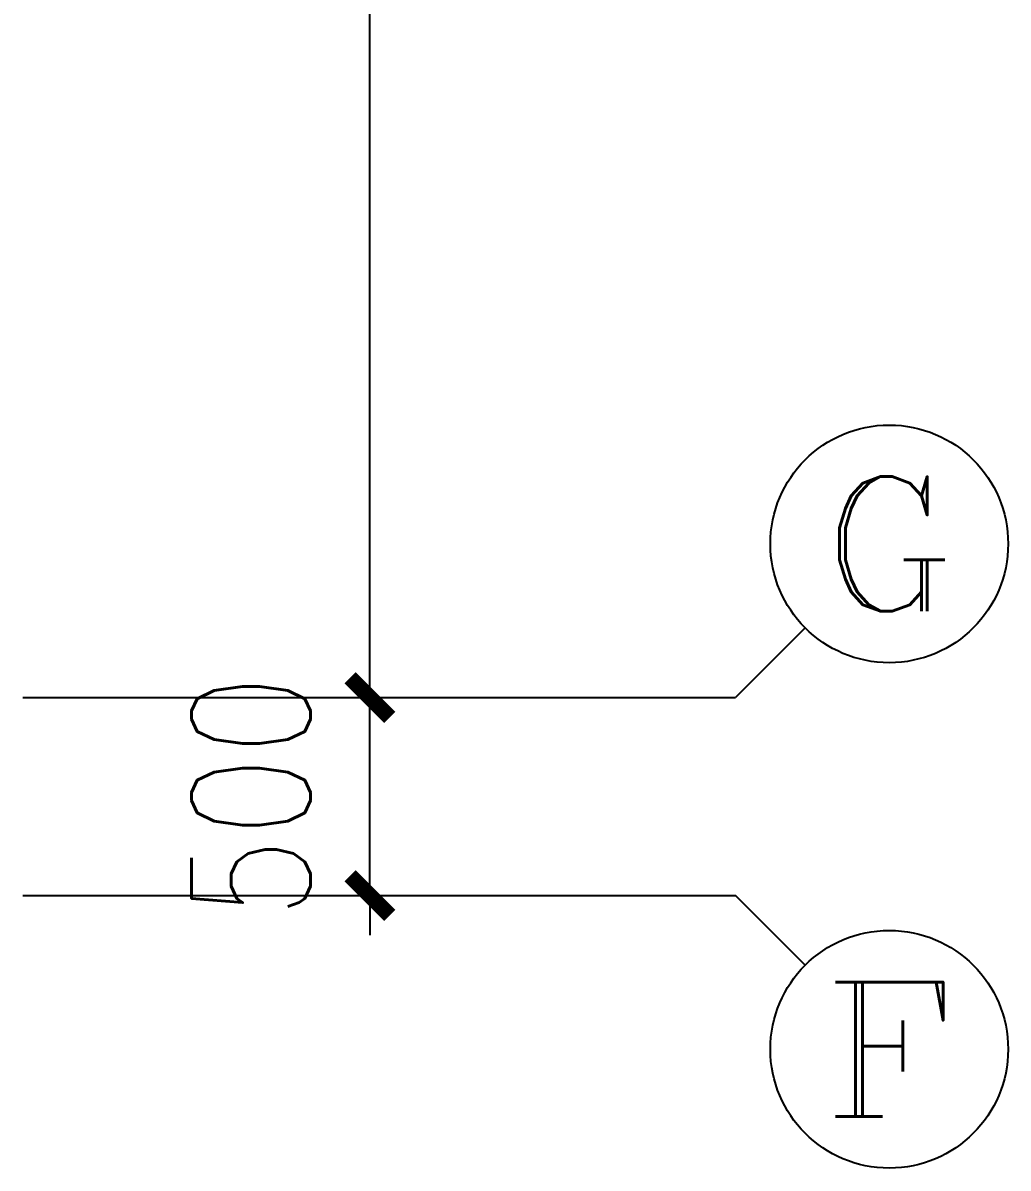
# Model space of a CAD drawing. Extents: x -1348811 to 123514, y -640545 to 749356.
# Drawn here: x -664563 to -662076, y 310360 to 313250 of the extents above; entities that cross this region are included whole.
import ezdxf
from ezdxf.enums import TextEntityAlignment as Align

# ---------------------------------------------------------------- set-up
doc = ezdxf.new("R2010")
doc.units = 0
doc.header["$LTSCALE"] = 10
doc.header["$MEASUREMENT"] = 0
doc.layers.get('0').update_dxf_attribs({"linetype": 'CONTINUOUS'})
doc.layers.get('Defpoints').update_dxf_attribs({"linetype": 'CONTINUOUS'})
doc.layers.add('AXIS', color=3, linetype='CONTINUOUS')
doc.layers.add('AXIS_TEXT', color=7, linetype='CONTINUOUS')
doc.styles.add('_TCH_AXIS', font='COMPLEX', dxfattribs={"bigfont": 'GBCBIG'})
doc.styles.add('DIM_FONT', font='SIMPLEX', dxfattribs={"width": 0.8, "bigfont": 'HZTXT'})
doc.dimstyles.new('DIMN', dxfattribs={"dimtxt": 300, "dimasz": 100, "dimexe": 250, "dimexo": 300, "dimgap": 150, "dimtad": 1, "dimdec": 0, "dimzin": 0, "dimdsep": 46, "dimtxsty": 'DIM_FONT', "dimblk": 'ARCHTICK', "dimcen": 0.09, "dimclrt": 7, "dimazin": 2, "dimtfac": 1, "dimtdec": 0, "dimtix": 1, "dimtmove": 2, "dimatfit": 3, "dimfxl": 0, "dimtolj": 1, "dimtzin": 0, "dimarcsym": 0})

# ---------------------------------------------------------------- blocks, each defined once
blk = doc.blocks.new('_ArchTick')
at = {"color": 0, "linetype": 'ByBlock', "const_width": 0.4}
blk.add_lwpolyline([(-0.5, -0.5), (0.5, 0.5)], dxfattribs=at)
blk = doc.blocks.new('*D2132')
at = {"layer": 'AXIS', "color": 0, "lineweight": -2}
for p, q in [((-664262.9, 316547.5), (-663437.1, 316547.5)), ((-663687.1, 311547.5), (-663687.1, 316547.5)), ((-664262.9, 311547.5), (-663437.1, 311547.5))]:
    blk.add_line(p, q, dxfattribs=at)
at = {"layer": 'Defpoints', "color": 0}
for p in [(-664562.9, 316547.5), (-663687.1, 316547.5), (-664562.9, 311547.5)]:
    blk.add_point(p, dxfattribs=at)
at = {"layer": 'AXIS', "color": 0, "lineweight": -2, "xscale": 100, "yscale": 100, "zscale": 100}
for p, rotation in [((-663687.1, 316547.5), 90), ((-663687.1, 311547.5), 270)]:
    blk.add_blockref('_ArchTick', p, dxfattribs=dict(at, rotation=rotation))
at = {"layer": 'AXIS', "color": 7, "insert": (-663987.1, 314047.5), "char_height": 300, "attachment_point": 5, "rotation": 90, "style": 'DIM_FONT'}
blk.add_mtext('\\A1;5000', dxfattribs=at)
blk = doc.blocks.new('*D2133')
at = {"layer": 'AXIS', "color": 0, "lineweight": -2}
for p, q in [((-663687.1, 311547.5), (-663687.1, 311647.5)), ((-664262.9, 311547.5), (-663437.1, 311547.5)), ((-663687.1, 311047.5), (-663687.1, 311547.5)), ((-664262.9, 311047.5), (-663437.1, 311047.5)), ((-663687.1, 311047.5), (-663687.1, 310947.5))]:
    blk.add_line(p, q, dxfattribs=at)
at = {"layer": 'Defpoints', "color": 0}
for p in [(-664562.9, 311547.5), (-663687.1, 311547.5), (-664562.9, 311047.5)]:
    blk.add_point(p, dxfattribs=at)
at = {"layer": 'AXIS', "color": 0, "lineweight": -2, "xscale": 100, "yscale": 100, "zscale": 100}
for p, rotation in [((-663687.1, 311547.5), 270), ((-663687.1, 311047.5), 90)]:
    blk.add_blockref('_ArchTick', p, dxfattribs=dict(at, rotation=rotation))
at = {"layer": 'AXIS', "color": 7, "insert": (-663987.1, 311297.5), "char_height": 300, "attachment_point": 5, "rotation": 90, "style": 'DIM_FONT'}
blk.add_mtext('\\A1;500', dxfattribs=at)

msp = doc.modelspace()

# ---------------------------------------------------------------- linework, layer by layer
at = {"layer": 'AXIS'}
for p, q in [((-662588.3, 311723.3), (-662764.1, 311547.5)), ((-664562.9, 311547.5), (-662764.1, 311547.5)), ((-664562.9, 311047.5), (-662764.1, 311047.5)), ((-662588.3, 310871.8), (-662764.1, 311047.5))]:
    msp.add_line(p, q, dxfattribs=at)
for centre in [(-662376.2, 311935.4), (-662376.2, 310659.7)]:
    msp.add_circle(centre, 300, dxfattribs=at)

# ---------------------------------------------------------------- texts
at = {"layer": 'AXIS_TEXT', "style": '_TCH_AXIS'}
for s, width, p, p2 in [('G', 1.166667, (-662545.9, 311765.7), (-662206.5, 311765.7)), ('F', 1.3125, (-662545.9, 310490), (-662206.5, 310490))]:
    msp.add_text(s, height=339.4, dxfattribs=dict(at, width=width)).set_placement(p, p2, align=Align.FIT)

# ---------------------------------------------------------------- dimensions: what is measured, and where the dimension line sits
at = {"layer": 'AXIS'}
for p1, p2, picture, middle in [((-664562.9, 311547.5), (-664562.9, 316547.5), '*D2132', (-663987.1, 314047.5)), ((-664562.9, 311047.5), (-664562.9, 311547.5), '*D2133', (-663987.1, 311297.5))]:
    dim = msp.add_aligned_dim(p1=p1, p2=p2, distance=-875.8, dimstyle='DIMN', dxfattribs=at)
    dim.commit()
    dim.dimension.update_dxf_attribs({"geometry": picture, "text_midpoint": middle})

doc.saveas('drawing.dxf')
